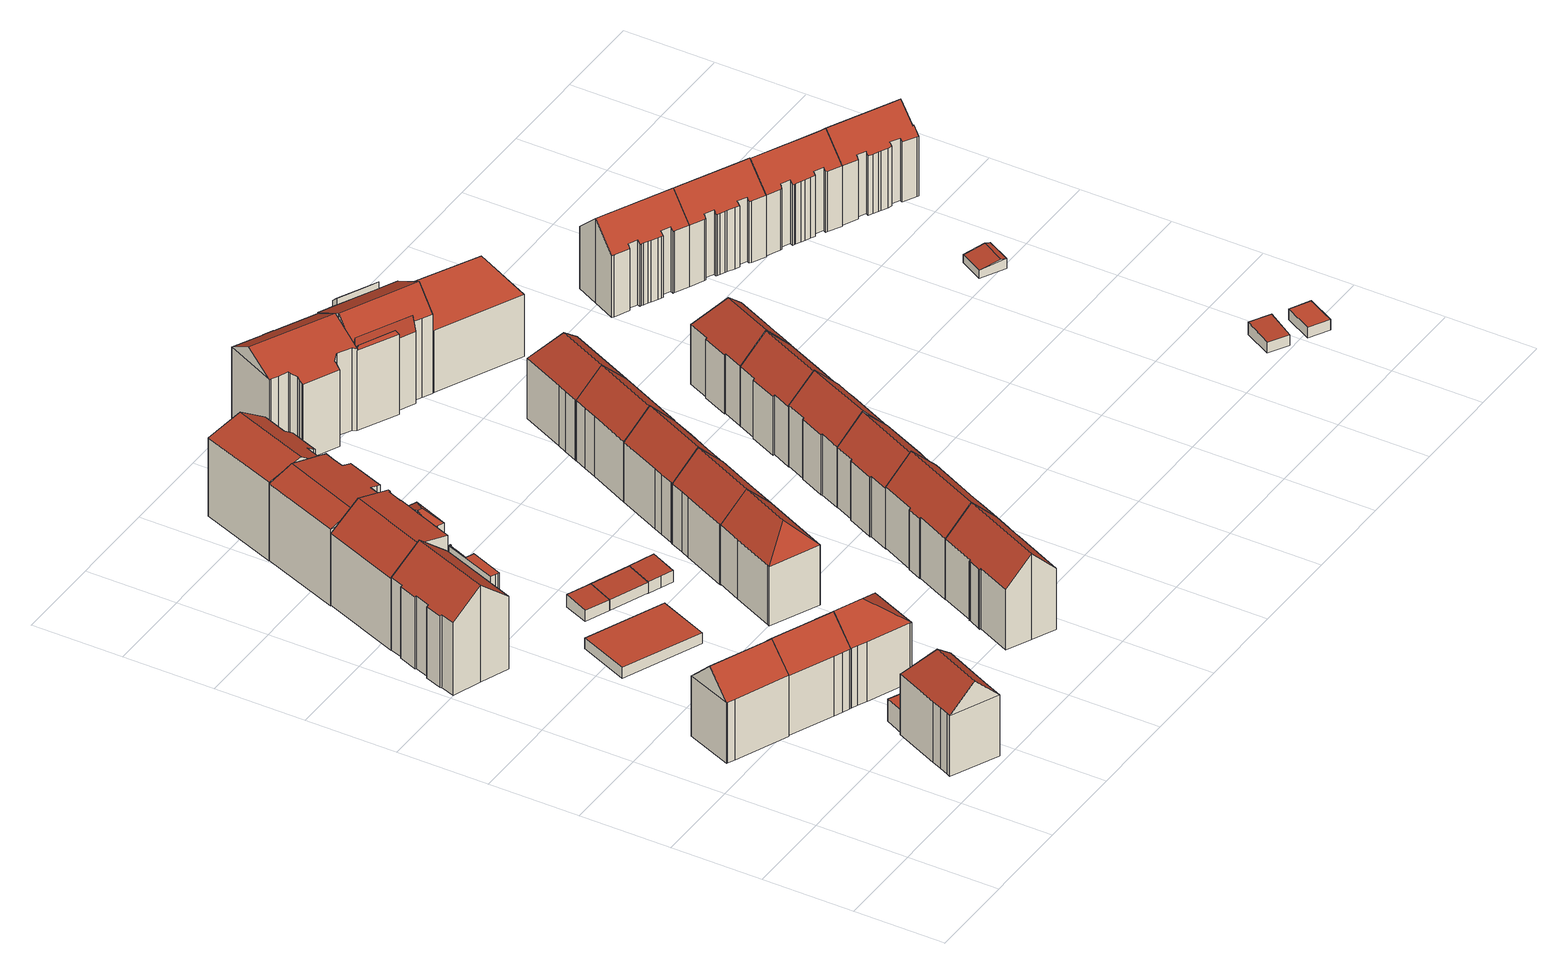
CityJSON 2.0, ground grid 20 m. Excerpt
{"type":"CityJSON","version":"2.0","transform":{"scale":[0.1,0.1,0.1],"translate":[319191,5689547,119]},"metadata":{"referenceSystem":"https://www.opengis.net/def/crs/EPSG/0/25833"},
"CityObjects":{
"building1":{"type":"Building","attributes":{"Dachtyp_tdc":"tdcFreeFormRoof","Gemeindeschluessel":14713000,"Dachneigung":44.66,"QualitaetDacherkennung":65,"Geometrietyp2DReferenz":"3000","function":"31001_9998","roofType":"5000","measuredHeight":19.55},"geometry":[{"type":"MultiSurface","lod":"2","boundaries":[[[0,1,2,3]],[[1,4,5,2]],[[4,6,7,5]],[[6,8,9,7]],[[8,10,11,9]],[[10,12,13,11]],[[12,14,15,13]],[[14,0,3,15]],[[0,16,17,6,4,1]],[[16,14,12,10,8,17]],[[0,14,16]],[[8,6,17]],[[3,2,5,7,9,11,13,15]]],"semantics":{"surfaces":[{"type":"WallSurface"},{"type":"RoofSurface"},{"type":"GroundSurface"}],"values":[0,0,0,0,0,0,0,0,1,1,0,0,2]}}]},
"building2":{"type":"Building","attributes":{"Dachtyp_tdc":"tdcFreeFormRoof","Gemeindeschluessel":14713000,"Dachneigung":45.44,"QualitaetDacherkennung":73,"Geometrietyp2DReferenz":"3000","function":"31001_9998","roofType":"5000","measuredHeight":20.02},"geometry":[{"type":"MultiSurface","lod":"2","boundaries":[[[18,19,20,21]],[[19,22,23,20]],[[22,24,25,23]],[[24,26,27,25]],[[26,28,29,27]],[[28,30,31,29]],[[30,32,33,31]],[[32,34,35,33]],[[34,36,37,35]],[[36,38,39,37]],[[38,18,21,39]],[[40,34,32,30,41]],[[40,41,28,26,24,22,19,42]],[[36,34,40,42,18,38]],[[30,28,41]],[[19,18,42]],[[21,20,23,25,27,29,31,33,35,37,39]]],"semantics":{"surfaces":[{"type":"WallSurface"},{"type":"RoofSurface"},{"type":"GroundSurface"}],"values":[0,0,0,0,0,0,0,0,0,0,0,1,1,1,0,0,2]}}]},
"building3":{"type":"Building","attributes":{"Dachtyp_tdc":"tdcGableRoof","Gemeindeschluessel":14713000,"Dachneigung":44.8,"QualitaetDacherkennung":65,"Geometrietyp2DReferenz":"3000","function":"31001_9998","roofType":"3100","measuredHeight":19.38},"geometry":[{"type":"MultiSurface","lod":"2","boundaries":[[[43,44,45,46]],[[44,47,48,45]],[[47,49,50,48]],[[49,51,52,50]],[[51,53,54,52]],[[53,55,56,54]],[[55,57,58,56]],[[57,59,60,58]],[[59,61,62,60]],[[61,63,64,62]],[[63,65,66,64]],[[65,43,46,66]],[[61,59,57,55,53,51,49]],[[49,47,44,43,65,63,61]],[[46,45,48,50,52,54,56,58,60,62,64,66]]],"semantics":{"surfaces":[{"type":"WallSurface"},{"type":"RoofSurface"},{"type":"GroundSurface"}],"values":[0,0,0,0,0,0,0,0,0,0,0,0,1,1,2]}}]},
"building4":{"type":"Building","attributes":{"Gemeindeschluessel":14713000,"Geometrietyp2DReferenz":"3000","function":"31001_9998","roofType":"9999"},"children":["building4-1","building4-2"]},
"building4-1":{"type":"BuildingPart","attributes":{"Dachtyp_tdc":"tdcFreeFormRoof","Dachneigung":40.14,"QualitaetDacherkennung":34,"Geometrietyp2DReferenz":"3000","roofType":"5000","measuredHeight":22.6},"parents":["building4"],"geometry":[{"type":"MultiSurface","lod":"2","boundaries":[[[67,68,69,70]],[[68,71,72,69]],[[71,73,74,72]],[[73,75,76,74]],[[75,77,78,76]],[[77,79,80,78]],[[79,81,82,80]],[[81,83,84,82]],[[83,85,86,84]],[[85,87,88,86]],[[87,89,90,88]],[[91,92,93,94]],[[92,95,96,93]],[[95,97,98,96]],[[97,99,100,98]],[[99,101,102,100]],[[101,103,104,102]],[[103,67,70,104]],[[99,97,95,92,91,105,89,87,85,83]],[[83,81,79,77,75,73,71,68,67,103,101,99]],[[70,69,72,74,76,78,80,82,84,86,88,90,106,94,93,96,98,100,102,104]],[[106,90,89,105]],[[94,106,105,91]]],"semantics":{"surfaces":[{"type":"WallSurface"},{"type":"RoofSurface"},{"type":"GroundSurface"},{"type":"ClosureSurface"}],"values":[0,0,0,0,0,0,0,0,0,0,0,0,0,0,0,0,0,0,1,1,2,3,3]}}]},
"building4-2":{"type":"BuildingPart","attributes":{"Dachtyp_tdc":"tdcPolyFlatRoof","Dachneigung":0,"QualitaetDacherkennung":46,"Geometrietyp2DReferenz":"3000","roofType":"1000","measuredHeight":18.53},"parents":["building4"],"geometry":[{"type":"MultiSurface","lod":"2","boundaries":[[[107,108,109,90,89]],[[108,110,111,109]],[[110,112,113,111]],[[112,114,115,113]],[[114,116,117,115]],[[116,118,119,117]],[[118,120,121,119]],[[120,122,123,121]],[[122,124,125,123]],[[124,126,127,125]],[[126,128,91,94,127]],[[129,128,126,124,122,120,118,116,114,112,110,108,107]],[[90,109,111,113,115,117,119,121,123,125,127,94,106]],[[105,91,128,129]],[[105,106,94,91]],[[89,105,129,107]],[[89,90,106,105]]],"semantics":{"surfaces":[{"type":"WallSurface"},{"type":"RoofSurface"},{"type":"GroundSurface"},{"type":"ClosureSurface"}],"values":[0,0,0,0,0,0,0,0,0,0,0,1,2,0,3,0,3]}}]},
"building5":{"type":"Building","attributes":{"Gemeindeschluessel":14713000,"Geometrietyp2DReferenz":"3000","function":"31001_9998","roofType":"9999"},"children":["building5-1","building5-2"]},
"building5-1":{"type":"BuildingPart","attributes":{"Dachtyp_tdc":"tdcPolyFlatRoof","Dachneigung":3.5,"QualitaetDacherkennung":60,"Geometrietyp2DReferenz":"3000","roofType":"2100","measuredHeight":5.2},"parents":["building5"],"geometry":[{"type":"MultiSurface","lod":"2","boundaries":[[[130,131,132,133]],[[131,134,135,132]],[[136,130,133,137]],[[136,138,134,131,130]],[[133,132,135,137]],[[136,137,135,134,138]]],"semantics":{"surfaces":[{"type":"WallSurface"},{"type":"RoofSurface"},{"type":"GroundSurface"},{"type":"ClosureSurface"}],"values":[0,0,0,1,2,3]}}]},
"building5-2":{"type":"BuildingPart","attributes":{"Dachtyp_tdc":"tdcPolyFlatRoof","Dachneigung":0,"QualitaetDacherkennung":52,"Geometrietyp2DReferenz":"3000","roofType":"1000","measuredHeight":5.14},"parents":["building5"],"geometry":[{"type":"MultiSurface","lod":"2","boundaries":[[[139,140,141,31]],[[140,142,136,137,141]],[[134,143,33,135]],[[143,139,31,33]],[[143,134,138,142,140,139]],[[31,141,137,135,33]],[[138,136,142]],[[135,137,136,138,134]]],"semantics":{"surfaces":[{"type":"WallSurface"},{"type":"RoofSurface"},{"type":"GroundSurface"},{"type":"ClosureSurface"}],"values":[0,0,0,0,1,2,0,3]}}]},
"building6":{"type":"Building","attributes":{"Dachtyp_tdc":"tdcHipAndGableRoof","Gemeindeschluessel":14713000,"Dachneigung":43.95,"QualitaetDacherkennung":65,"Geometrietyp2DReferenz":"3000","function":"31001_9998","roofType":"5000","measuredHeight":19.43},"geometry":[{"type":"MultiSurface","lod":"2","boundaries":[[[144,145,146,147]],[[145,63,64,146]],[[63,148,149,64]],[[148,150,60,149]],[[150,151,58,60]],[[151,152,153,58]],[[152,154,155,153]],[[154,156,157,155]],[[156,158,159,157]],[[158,160,161,159]],[[160,162,163,161]],[[162,164,165,163]],[[164,166,167,165]],[[166,168,169,167]],[[168,144,147,169]],[[164,162,170]],[[162,160,158,156,154,152,151,150,148,170]],[[148,63,145,144,168,166,164,170]],[[147,146,64,149,60,58,153,155,157,159,161,163,165,167,169]]],"semantics":{"surfaces":[{"type":"WallSurface"},{"type":"RoofSurface"},{"type":"GroundSurface"}],"values":[0,0,0,0,0,0,0,0,0,0,0,0,0,0,0,1,1,1,2]}}]},
"building7":{"type":"Building","attributes":{"Dachtyp_tdc":"tdcPolyFlatRoof","Gemeindeschluessel":14713000,"Dachneigung":0,"QualitaetDacherkennung":93,"Geometrietyp2DReferenz":"3000","function":"31001_2463","roofType":"1000","measuredHeight":2.55},"geometry":[{"type":"MultiSurface","lod":"2","boundaries":[[[171,172,173,174]],[[172,175,176,173]],[[175,177,178,176]],[[177,171,174,178]],[[177,175,172,171]],[[174,173,176,178]]],"semantics":{"surfaces":[{"type":"WallSurface"},{"type":"RoofSurface"},{"type":"GroundSurface"}],"values":[0,0,0,0,1,2]}}]},
"building8":{"type":"Building","attributes":{"Gemeindeschluessel":14713000,"Geometrietyp2DReferenz":"3000","function":"31001_9998","roofType":"9999"},"children":["building8-1","building8-2"]},
"building8-1":{"type":"BuildingPart","attributes":{"Dachtyp_tdc":"tdcGableRoof","Dachneigung":38.77,"QualitaetDacherkennung":44,"Geometrietyp2DReferenz":"3000","roofType":"3100","measuredHeight":22.13},"parents":["building8"],"geometry":[{"type":"MultiSurface","lod":"2","boundaries":[[[179,180,181,182]],[[180,183,184,181]],[[183,185,186,184]],[[185,187,188,189,186]],[[190,191,192]],[[190,193,194,191]],[[193,195,196,194]],[[195,197,198,196]],[[197,199,200,198]],[[199,201,202,200]],[[201,203,204,202]],[[203,205,206,204]],[[205,179,182,206]],[[201,199,197,195]],[[195,193,190,207,208,209,187,185,183,180,179,205,203,201]],[[182,181,184,186,189,210,191,194,196,198,200,202,204,206]],[[190,192,207]],[[209,188,187]],[[192,191,210,208,207]],[[208,210,189,188,209]]],"semantics":{"surfaces":[{"type":"WallSurface"},{"type":"RoofSurface"},{"type":"GroundSurface"},{"type":"ClosureSurface"}],"values":[0,0,0,0,0,0,0,0,0,0,0,0,0,1,1,2,0,0,3,3]}}]},
"building8-2":{"type":"BuildingPart","attributes":{"Dachtyp_tdc":"tdcHipAndGableRoof","Dachneigung":44.93,"QualitaetDacherkennung":64,"Geometrietyp2DReferenz":"3000","roofType":"5000","measuredHeight":21.45},"parents":["building8"],"geometry":[{"type":"MultiSurface","lod":"2","boundaries":[[[188,211,212,189]],[[211,213,214,212]],[[213,215,216,214]],[[215,217,218,216]],[[217,219,220,218]],[[219,221,222,220]],[[221,192,191,222]],[[217,215,223]],[[215,213,211,188,209,224,223]],[[224,207,192,221,219,217,223]],[[191,210,189,212,214,216,218,220,222]],[[208,207,224]],[[210,191,192,207,208]],[[209,208,224]],[[188,189,210,208,209]]],"semantics":{"surfaces":[{"type":"WallSurface"},{"type":"RoofSurface"},{"type":"GroundSurface"},{"type":"ClosureSurface"}],"values":[0,0,0,0,0,0,0,1,1,1,2,0,3,0,3]}}]},
"building9":{"type":"Building","attributes":{"Dachtyp_tdc":"tdcPolyFlatRoof","Gemeindeschluessel":14713000,"Dachneigung":4.08,"QualitaetDacherkennung":67,"Geometrietyp2DReferenz":"3000","function":"31001_9998","roofType":"2100","measuredHeight":2.94},"geometry":[{"type":"MultiSurface","lod":"2","boundaries":[[[225,226,227,228]],[[226,229,230,227]],[[229,231,232,230]],[[231,233,234,232]],[[233,225,228,234]],[[233,231,229,226,225]],[[228,227,230,232,234]]],"semantics":{"surfaces":[{"type":"WallSurface"},{"type":"RoofSurface"},{"type":"GroundSurface"}],"values":[0,0,0,0,0,1,2]}}]},
"building10":{"type":"Building","attributes":{"Dachtyp_tdc":"tdcFreeFormRoof","Gemeindeschluessel":14713000,"Dachneigung":10.23,"QualitaetDacherkennung":19,"Geometrietyp2DReferenz":"3000","function":"31001_9998","roofType":"5000","measuredHeight":20.28},"geometry":[{"type":"MultiSurface","lod":"2","boundaries":[[[235,236,237,238]],[[236,239,240,237]],[[239,241,242,240]],[[241,243,244,242]],[[243,245,246,244]],[[245,247,248,246]],[[247,249,250,248]],[[249,251,252,250]],[[251,253,254,252]],[[253,255,256,254]],[[255,257,258,256]],[[257,259,260,258]],[[259,261,262,260]],[[261,263,264,262]],[[263,265,266,264]],[[265,235,238,266]],[[267,268,245,243]],[[255,253,251,249,247,268,267,241,239,236,235,265,263,261,259,257]],[[243,241,267]],[[247,245,268]],[[238,237,240,242,244,246,248,250,252,254,256,258,260,262,264,266]]],"semantics":{"surfaces":[{"type":"WallSurface"},{"type":"RoofSurface"},{"type":"GroundSurface"}],"values":[0,0,0,0,0,0,0,0,0,0,0,0,0,0,0,0,1,1,0,0,2]}}]},
"building11":{"type":"Building","attributes":{"Dachtyp_tdc":"tdcPolyFlatRoof","Gemeindeschluessel":14713000,"Dachneigung":4.02,"QualitaetDacherkennung":73,"Geometrietyp2DReferenz":"3000","function":"31001_9998","roofType":"2100","measuredHeight":2.94},"geometry":[{"type":"MultiSurface","lod":"2","boundaries":[[[233,231,232,234]],[[231,269,270,232]],[[269,271,272,270]],[[271,273,274,272]],[[273,233,234,274]],[[273,271,269,231,233]],[[234,232,270,272,274]]],"semantics":{"surfaces":[{"type":"WallSurface"},{"type":"RoofSurface"},{"type":"GroundSurface"}],"values":[0,0,0,0,0,1,2]}}]},
"building12":{"type":"Building","attributes":{"Dachtyp_tdc":"tdcFreeFormRoof","Gemeindeschluessel":14713000,"Dachneigung":10.84,"QualitaetDacherkennung":36,"Geometrietyp2DReferenz":"3000","function":"31001_9998","roofType":"5000","measuredHeight":3.33},"geometry":[{"type":"MultiSurface","lod":"2","boundaries":[[[275,276,277,278]],[[276,279,280,277]],[[279,281,282,280]],[[281,283,284,282]],[[283,275,278,284]],[[285,279,286]],[[285,281,279]],[[281,285,283]],[[286,279,276]],[[285,286,276,275]],[[285,275,283]],[[278,277,280,282,284]]],"semantics":{"surfaces":[{"type":"WallSurface"},{"type":"RoofSurface"},{"type":"GroundSurface"}],"values":[0,0,0,0,0,1,1,1,1,1,1,2]}}]},
"building13":{"type":"Building","attributes":{"Dachtyp_tdc":"tdcPolyFlatRoof","Gemeindeschluessel":14713000,"Dachneigung":3.65,"QualitaetDacherkennung":83,"Geometrietyp2DReferenz":"3000","function":"31001_9998","roofType":"2100","measuredHeight":3.08},"geometry":[{"type":"MultiSurface","lod":"2","boundaries":[[[287,271,288,289]],[[271,290,291,288]],[[290,292,293,291]],[[292,294,295,293]],[[294,296,297,295]],[[296,287,289,297]],[[296,294,292,290,271,287]],[[289,288,291,293,295,297]]],"semantics":{"surfaces":[{"type":"WallSurface"},{"type":"RoofSurface"},{"type":"GroundSurface"}],"values":[0,0,0,0,0,0,1,2]}}]},
"building14":{"type":"Building","attributes":{"Dachtyp_tdc":"tdcFreeFormRoof","Gemeindeschluessel":14713000,"Dachneigung":45.45,"QualitaetDacherkennung":73,"Geometrietyp2DReferenz":"3000","function":"31001_9998","roofType":"5000","measuredHeight":19.8},"geometry":[{"type":"MultiSurface","lod":"2","boundaries":[[[298,299,300,301]],[[299,302,303,300]],[[302,304,305,303]],[[304,306,307,305]],[[306,308,309,307]],[[308,298,301,309]],[[308,310,298]],[[306,311,310,308]],[[310,311,304,302,299,298]],[[306,304,311]],[[301,300,303,305,307,309]]],"semantics":{"surfaces":[{"type":"WallSurface"},{"type":"RoofSurface"},{"type":"GroundSurface"}],"values":[0,0,0,0,0,0,1,1,1,0,2]}}]},
"building15":{"type":"Building","attributes":{"Dachtyp_tdc":"tdcFreeFormRoof","Gemeindeschluessel":14713000,"Dachneigung":32.9,"QualitaetDacherkennung":27,"Geometrietyp2DReferenz":"3000","function":"31001_9998","roofType":"5000","measuredHeight":20.91},"geometry":[{"type":"MultiSurface","lod":"2","boundaries":[[[312,313,314,315]],[[313,316,317,314]],[[316,318,319,317]],[[318,320,321,319]],[[320,322,323,321]],[[322,324,325,323]],[[324,326,327,325]],[[326,328,329,327]],[[328,330,331,329]],[[330,332,333,331]],[[332,334,335,333]],[[334,336,337,335]],[[336,312,315,337]],[[318,316,313,312,338,339,332,330,328,326,324,322,320]],[[339,338,336,334]],[[334,332,339]],[[312,336,338]],[[315,314,317,319,321,323,325,327,329,331,333,335,337]]],"semantics":{"surfaces":[{"type":"WallSurface"},{"type":"RoofSurface"},{"type":"GroundSurface"}],"values":[0,0,0,0,0,0,0,0,0,0,0,0,0,1,1,0,0,2]}}]},
"building16":{"type":"Building","attributes":{"Dachtyp_tdc":"tdcGableRoof","Gemeindeschluessel":14713000,"Dachneigung":44.91,"QualitaetDacherkennung":73,"Geometrietyp2DReferenz":"3000","function":"31001_9998","roofType":"3100","measuredHeight":19.96},"geometry":[{"type":"MultiSurface","lod":"2","boundaries":[[[340,341,342,343]],[[341,344,345,342]],[[344,346,347,345]],[[346,348,349,347]],[[348,350,351,349]],[[350,352,353,351]],[[352,354,355,353]],[[354,356,357,355]],[[356,358,359,357]],[[358,360,361,359]],[[360,362,363,361]],[[362,364,365,363]],[[364,366,367,365]],[[366,368,369,367]],[[368,340,343,369]],[[364,362,360,358,356,354,352,350,348,346]],[[346,344,341,340,368,366,364]],[[343,342,345,347,349,351,353,355,357,359,361,363,365,367,369]]],"semantics":{"surfaces":[{"type":"WallSurface"},{"type":"RoofSurface"},{"type":"GroundSurface"}],"values":[0,0,0,0,0,0,0,0,0,0,0,0,0,0,0,1,1,2]}}]},
"building17":{"type":"Building","attributes":{"Dachtyp_tdc":"tdcFreeFormRoof","Gemeindeschluessel":14713000,"Dachneigung":45.44,"QualitaetDacherkennung":76,"Geometrietyp2DReferenz":"3000","function":"31001_9998","roofType":"5000","measuredHeight":20.02},"geometry":[{"type":"MultiSurface","lod":"2","boundaries":[[[306,304,370,371]],[[304,372,373,370]],[[372,374,375,373]],[[374,376,377,375]],[[376,378,379,377]],[[378,380,381,379]],[[380,382,383,381]],[[382,384,385,383]],[[384,306,371,385]],[[384,382,380,386,311,306]],[[311,386,378,376,374,372,304]],[[304,306,311]],[[380,378,386]],[[371,370,373,375,377,379,381,383,385]]],"semantics":{"surfaces":[{"type":"WallSurface"},{"type":"RoofSurface"},{"type":"GroundSurface"}],"values":[0,0,0,0,0,0,0,0,0,1,1,0,0,2]}}]},
"building18":{"type":"Building","attributes":{"Dachtyp_tdc":"tdcGableRoof","Gemeindeschluessel":14713000,"Dachneigung":45.07,"QualitaetDacherkennung":74,"Geometrietyp2DReferenz":"3000","function":"31001_9998","roofType":"3100","measuredHeight":20.18},"geometry":[{"type":"MultiSurface","lod":"2","boundaries":[[[387,388,389,390]],[[388,366,391,389]],[[366,392,393,391]],[[392,362,394,393]],[[362,395,396,394]],[[395,397,398,396]],[[397,399,400,398]],[[399,401,402,400]],[[401,403,404,402]],[[403,405,406,404]],[[405,407,408,406]],[[407,409,410,408]],[[409,387,390,410]],[[405,403,401,399,397,395,362,392]],[[392,366,388,387,409,407,405]],[[390,389,391,393,394,396,398,400,402,404,406,408,410]]],"semantics":{"surfaces":[{"type":"WallSurface"},{"type":"RoofSurface"},{"type":"GroundSurface"}],"values":[0,0,0,0,0,0,0,0,0,0,0,0,0,1,1,2]}}]},
"building19":{"type":"Building","attributes":{"Dachtyp_tdc":"tdcFreeFormRoof","Gemeindeschluessel":14713000,"Dachneigung":45.74,"QualitaetDacherkennung":76,"Geometrietyp2DReferenz":"3000","function":"31001_9998","roofType":"5000","measuredHeight":20.07},"geometry":[{"type":"MultiSurface","lod":"2","boundaries":[[[378,411,412,379]],[[411,413,414,412]],[[413,415,416,414]],[[415,417,418,416]],[[417,419,420,418]],[[419,421,422,420]],[[421,423,424,422]],[[423,425,381,424]],[[425,378,379,381]],[[426,427,417,415,413,411,378]],[[423,421,419,427,426,425]],[[419,417,427]],[[378,425,426]],[[379,412,414,416,418,420,422,424,381]]],"semantics":{"surfaces":[{"type":"WallSurface"},{"type":"RoofSurface"},{"type":"GroundSurface"}],"values":[0,0,0,0,0,0,0,0,0,1,1,0,0,2]}}]},
"building20":{"type":"Building","attributes":{"Dachtyp_tdc":"tdcGableRoof","Gemeindeschluessel":14713000,"Dachneigung":45.33,"QualitaetDacherkennung":75,"Geometrietyp2DReferenz":"3000","function":"31001_9998","roofType":"3100","measuredHeight":19.89},"geometry":[{"type":"MultiSurface","lod":"2","boundaries":[[[428,429,430,431]],[[429,432,433,430]],[[432,434,435,433]],[[434,436,437,435]],[[436,438,439,437]],[[438,440,441,439]],[[440,442,443,441]],[[442,444,445,443]],[[444,446,447,445]],[[446,448,449,447]],[[448,450,451,449]],[[450,452,453,451]],[[452,454,455,453]],[[454,428,431,455]],[[450,448,446,444,442,440,438]],[[438,436,434,432,429,428,454,452,450]],[[431,430,433,435,437,439,441,443,445,447,449,451,453,455]]],"semantics":{"surfaces":[{"type":"WallSurface"},{"type":"RoofSurface"},{"type":"GroundSurface"}],"values":[0,0,0,0,0,0,0,0,0,0,0,0,0,0,1,1,2]}}]},
"building21":{"type":"Building","attributes":{"Dachtyp_tdc":"tdcFreeFormRoof","Gemeindeschluessel":14713000,"Dachneigung":25.36,"QualitaetDacherkennung":56,"Geometrietyp2DReferenz":"3000","function":"31001_9998","roofType":"5000","measuredHeight":22.66},"geometry":[{"type":"MultiSurface","lod":"2","boundaries":[[[456,457,458,459]],[[457,460,461,458]],[[460,462,463,461]],[[462,464,465,463]],[[464,466,467,465]],[[466,468,469,467]],[[468,470,471,469]],[[470,472,473,471]],[[472,474,475,473]],[[474,476,477,475]],[[476,478,479,477]],[[478,480,481,479]],[[480,482,483,481]],[[482,484,485,483]],[[484,486,487,485]],[[486,488,489,487]],[[488,490,491,489]],[[490,492,493,491]],[[492,494,495,493]],[[494,496,497,495]],[[496,456,459,497]],[[498,466,464,462,460,457,456,499]],[[478,476,474,472,470,468,498,499,496,494,492,490,488,486,484,482,480]],[[468,466,498]],[[456,496,499]],[[459,458,461,463,465,467,469,471,473,475,477,479,481,483,485,487,489,491,493,495,497]]],"semantics":{"surfaces":[{"type":"WallSurface"},{"type":"RoofSurface"},{"type":"GroundSurface"}],"values":[0,0,0,0,0,0,0,0,0,0,0,0,0,0,0,0,0,0,0,0,0,1,1,0,0,2]}}]},
"building22":{"type":"Building","attributes":{"Dachtyp_tdc":"tdcFreeFormRoof","Gemeindeschluessel":14713000,"Dachneigung":45.37,"QualitaetDacherkennung":77,"Geometrietyp2DReferenz":"3000","function":"31001_9998","roofType":"5000","measuredHeight":19.93},"geometry":[{"type":"MultiSurface","lod":"2","boundaries":[[[500,501,502,503]],[[501,504,505,502]],[[504,506,507,505]],[[506,508,509,507]],[[508,510,511,509]],[[510,512,513,511]],[[512,514,515,513]],[[514,516,517,515]],[[516,500,503,517]],[[516,514,512,518,519,500]],[[518,510,508,506,504,501,519]],[[501,500,519]],[[512,510,518]],[[503,502,505,507,509,511,513,515,517]]],"semantics":{"surfaces":[{"type":"WallSurface"},{"type":"RoofSurface"},{"type":"GroundSurface"}],"values":[0,0,0,0,0,0,0,0,0,1,1,0,0,2]}}]},
"building23":{"type":"Building","attributes":{"Dachtyp_tdc":"tdcGableRoof","Gemeindeschluessel":14713000,"Dachneigung":45.35,"QualitaetDacherkennung":77,"Geometrietyp2DReferenz":"3000","function":"31001_9998","roofType":"3100","measuredHeight":20.14},"geometry":[{"type":"MultiSurface","lod":"2","boundaries":[[[520,521,522,523]],[[521,524,525,522]],[[524,526,527,525]],[[526,528,529,527]],[[528,530,531,529]],[[530,532,533,531]],[[532,534,535,533]],[[534,536,537,535]],[[536,538,539,537]],[[538,540,541,539]],[[540,436,542,541]],[[436,543,544,542]],[[543,520,523,544]],[[540,538,536,534,532,530,528]],[[528,526,524,521,520,543,436,540]],[[523,522,525,527,529,531,533,535,537,539,541,542,544]]],"semantics":{"surfaces":[{"type":"WallSurface"},{"type":"RoofSurface"},{"type":"GroundSurface"}],"values":[0,0,0,0,0,0,0,0,0,0,0,0,0,1,1,2]}}]},
"building24":{"type":"Building","attributes":{"Dachtyp_tdc":"tdcHipAndGableRoof","Gemeindeschluessel":14713000,"Dachneigung":45.18,"QualitaetDacherkennung":75,"Geometrietyp2DReferenz":"3000","function":"31001_9998","roofType":"5000","measuredHeight":19.94},"geometry":[{"type":"MultiSurface","lod":"2","boundaries":[[[510,545,546,547]],[[545,548,549,546]],[[548,550,551,549]],[[550,552,553,551]],[[552,554,555,553]],[[554,556,557,555]],[[556,512,558,557]],[[512,518,559,558]],[[518,510,547,559]],[[556,554,552,560]],[[552,550,548,545,510,518,560]],[[518,512,556,560]],[[547,546,549,551,553,555,557,558,559]]],"semantics":{"surfaces":[{"type":"WallSurface"},{"type":"RoofSurface"},{"type":"GroundSurface"}],"values":[0,0,0,0,0,0,0,0,0,1,1,1,2]}}]},
"building25":{"type":"Building","attributes":{"Gemeindeschluessel":14713000,"Geometrietyp2DReferenz":"3000","function":"31001_9998","roofType":"9999"},"children":["building25-1","building25-2","building25-3","building25-4"]},
"building25-1":{"type":"BuildingPart","attributes":{"Dachtyp_tdc":"tdcFreeFormRoof","Dachneigung":57.12,"QualitaetDacherkennung":15,"Geometrietyp2DReferenz":"3000","roofType":"5000","measuredHeight":19.5},"parents":["building25"],"geometry":[{"type":"MultiSurface","lod":"2","boundaries":[[[561,562,563,564]],[[562,565,566,563]],[[565,567,568,569,566]],[[570,561,564,571,572]],[[573,567,565,562]],[[574,573,562,561]],[[574,561,570]],[[573,574,570,567]],[[564,563,566,569,571]],[[572,568,567,570]],[[571,569,568,572]]],"semantics":{"surfaces":[{"type":"WallSurface"},{"type":"RoofSurface"},{"type":"GroundSurface"},{"type":"ClosureSurface"}],"values":[0,0,0,0,1,1,1,1,2,0,3]}}]},
"building25-2":{"type":"BuildingPart","attributes":{"Dachtyp_tdc":"tdcFreeFormRoof","Dachneigung":82.06,"QualitaetDacherkennung":28,"Geometrietyp2DReferenz":"3000","roofType":"5000","measuredHeight":20.54},"parents":["building25"],"geometry":[{"type":"MultiSurface","lod":"2","boundaries":[[[575,576,577,578]],[[568,579,580,569]],[[581,579,568]],[[582,581,568,572,576]],[[582,576,575]],[[581,582,575,579]],[[578,577,571,569,580]],[[571,577,576,572]],[[569,571,572,568]],[[578,580,579,575]]],"semantics":{"surfaces":[{"type":"WallSurface"},{"type":"RoofSurface"},{"type":"GroundSurface"},{"type":"ClosureSurface"}],"values":[0,0,1,1,1,1,2,0,3,3]}}]},
"building25-3":{"type":"BuildingPart","attributes":{"Dachtyp_tdc":"tdcPolyFlatRoof","Dachneigung":42.48,"QualitaetDacherkennung":33,"Geometrietyp2DReferenz":"3000","roofType":"2100","measuredHeight":20.64},"parents":["building25"],"geometry":[{"type":"MultiSurface","lod":"2","boundaries":[[[583,584,585,586,587]],[[584,588,589,585]],[[588,590,591,589]],[[590,592,591]],[[590,588,584,583]],[[586,585,589,591]],[[587,592,590,583]],[[587,586,591,592]]],"semantics":{"surfaces":[{"type":"WallSurface"},{"type":"RoofSurface"},{"type":"GroundSurface"},{"type":"ClosureSurface"}],"values":[0,0,0,0,1,2,0,3]}}]},
"building25-4":{"type":"BuildingPart","attributes":{"Dachtyp_tdc":"tdcGableRoof","Dachneigung":30.33,"QualitaetDacherkennung":19,"Geometrietyp2DReferenz":"3000","roofType":"3100","measuredHeight":23.35},"parents":["building25"],"geometry":[{"type":"MultiSurface","lod":"2","boundaries":[[[593,594,595,580,579]],[[594,596,597,595]],[[596,587,586,597]],[[592,598,599,591]],[[598,600,601,599]],[[600,602,603,601]],[[602,604,605,603]],[[604,606,575,578,605]],[[600,598,592,587,596,594]],[[594,593,606,604,602,600]],[[578,580,595,597,586,591,599,601,603,605]],[[593,579,575,606]],[[579,580,578,575]],[[591,586,587,592]]],"semantics":{"surfaces":[{"type":"WallSurface"},{"type":"RoofSurface"},{"type":"GroundSurface"},{"type":"ClosureSurface"}],"values":[0,0,0,0,0,0,0,0,1,1,2,0,3,3]}}]},
"building26":{"type":"Building","attributes":{"Dachtyp_tdc":"tdcGableRoof","Gemeindeschluessel":14713000,"Dachneigung":45.96,"QualitaetDacherkennung":75,"Geometrietyp2DReferenz":"3000","function":"31001_9998","roofType":"3100","measuredHeight":19.93},"geometry":[{"type":"MultiSurface","lod":"2","boundaries":[[[607,608,609,610]],[[608,611,612,609]],[[611,613,614,612]],[[613,615,616,614]],[[615,617,618,616]],[[617,619,620,618]],[[619,621,622,620]],[[621,623,624,622]],[[623,625,626,624]],[[625,627,628,626]],[[627,629,630,628]],[[629,631,632,630]],[[631,607,610,632]],[[627,625,623,621,619,617,615,613]],[[613,611,608,607,631,629,627]],[[610,609,612,614,616,618,620,622,624,626,628,630,632]]],"semantics":{"surfaces":[{"type":"WallSurface"},{"type":"RoofSurface"},{"type":"GroundSurface"}],"values":[0,0,0,0,0,0,0,0,0,0,0,0,0,1,1,2]}}]},
"building27":{"type":"Building","attributes":{"Dachtyp_tdc":"tdcFreeFormRoof","Gemeindeschluessel":14713000,"Dachneigung":53.7,"QualitaetDacherkennung":9,"Geometrietyp2DReferenz":"3000","function":"31001_9998","roofType":"5000","measuredHeight":22.6},"geometry":[{"type":"MultiSurface","lod":"2","boundaries":[[[633,634,635,636]],[[634,637,638,635]],[[637,639,640,638]],[[639,641,642,640]],[[641,633,636,642]],[[643,637,634]],[[644,643,634,633]],[[641,639,637,643,644]],[[641,644,633]],[[636,635,638,640,642]]],"semantics":{"surfaces":[{"type":"WallSurface"},{"type":"RoofSurface"},{"type":"GroundSurface"}],"values":[0,0,0,0,0,1,1,1,0,2]}}]},
"building28":{"type":"Building","attributes":{"Dachtyp_tdc":"tdcHipAndGableRoof","Gemeindeschluessel":14713000,"Dachneigung":45.16,"QualitaetDacherkennung":74,"Geometrietyp2DReferenz":"3000","function":"31001_9998","roofType":"5000","measuredHeight":19.98},"geometry":[{"type":"MultiSurface","lod":"2","boundaries":[[[645,646,647,648]],[[646,649,630,647]],[[649,650,651,630]],[[650,625,626,651]],[[625,652,653,626]],[[652,654,655,653]],[[654,656,657,655]],[[656,658,659,657]],[[658,660,661,659]],[[660,662,663,661]],[[662,664,665,663]],[[664,666,667,665]],[[666,668,669,667]],[[668,645,648,669]],[[664,662,660,670]],[[660,658,656,654,652,625,650,670]],[[650,649,646,645,668,666,664,670]],[[648,647,630,651,626,653,655,657,659,661,663,665,667,669]]],"semantics":{"surfaces":[{"type":"WallSurface"},{"type":"RoofSurface"},{"type":"GroundSurface"}],"values":[0,0,0,0,0,0,0,0,0,0,0,0,0,0,1,1,1,2]}}]},
"building29":{"type":"Building","attributes":{"Dachtyp_tdc":"tdcGableRoof","Gemeindeschluessel":14713000,"Dachneigung":44.03,"QualitaetDacherkennung":68,"Geometrietyp2DReferenz":"3000","function":"31001_9998","roofType":"3100","measuredHeight":19.88},"geometry":[{"type":"MultiSurface","lod":"2","boundaries":[[[671,672,673,674]],[[672,675,676,673]],[[675,677,678,676]],[[677,679,680,678]],[[679,681,682,680]],[[681,683,684,682]],[[683,685,686,684]],[[685,687,688,686]],[[687,689,690,688]],[[689,691,692,690]],[[691,693,694,692]],[[693,695,696,694]],[[695,697,698,696]],[[697,699,700,698]],[[699,701,702,700]],[[701,703,704,702]],[[703,705,706,704]],[[705,707,708,706]],[[707,709,710,708]],[[709,711,712,710]],[[711,713,714,712]],[[713,715,716,714]],[[715,717,718,716]],[[717,719,720,718]],[[719,721,722,720]],[[721,671,674,722]],[[717,715,713,711,709,707,705,703,701,699,697,695,693,691,689,687,685,683,681,679]],[[679,677,675,672,671,721,719,717]],[[674,673,676,678,680,682,684,686,688,690,692,694,696,698,700,702,704,706,708,710,712,714,716,718,720,722]]],"semantics":{"surfaces":[{"type":"WallSurface"},{"type":"RoofSurface"},{"type":"GroundSurface"}],"values":[0,0,0,0,0,0,0,0,0,0,0,0,0,0,0,0,0,0,0,0,0,0,0,0,0,0,1,1,2]}}]},
"building30":{"type":"Building","attributes":{"Dachtyp_tdc":"tdcPolyFlatRoof","Gemeindeschluessel":14713000,"Dachneigung":3.27,"QualitaetDacherkennung":71,"Geometrietyp2DReferenz":"3000","function":"31001_9998","roofType":"2100","measuredHeight":2.89},"geometry":[{"type":"MultiSurface","lod":"2","boundaries":[[[723,724,725,726]],[[724,727,728,725]],[[727,729,730,728]],[[729,723,726,730]],[[729,727,724,723]],[[726,725,728,730]]],"semantics":{"surfaces":[{"type":"WallSurface"},{"type":"RoofSurface"},{"type":"GroundSurface"}],"values":[0,0,0,0,1,2]}}]},
"building31":{"type":"Building","attributes":{"Dachtyp_tdc":"tdcGableRoof","Gemeindeschluessel":14713000,"Dachneigung":43.04,"QualitaetDacherkennung":69,"Geometrietyp2DReferenz":"3000","function":"31001_9998","roofType":"3100","measuredHeight":19.7},"geometry":[{"type":"MultiSurface","lod":"2","boundaries":[[[731,732,733,734]],[[732,735,736,733]],[[735,737,738,736]],[[737,739,740,738]],[[739,741,742,740]],[[741,743,744,742]],[[743,745,746,744]],[[745,747,748,746]],[[747,749,750,748]],[[749,751,752,750]],[[751,753,754,752]],[[753,755,756,754]],[[755,757,758,756]],[[757,681,759,758]],[[681,679,760,759]],[[679,761,762,760]],[[761,763,764,762]],[[763,765,766,764]],[[765,767,768,766]],[[767,769,770,768]],[[769,771,772,770]],[[771,773,774,772]],[[773,775,776,774]],[[775,777,778,776]],[[777,731,734,778]],[[773,771,769,767,765,763,761,679]],[[679,681,757,755,753,751,749,747,745,743,741,739,737,735,732,731,777,775,773]],[[734,733,736,738,740,742,744,746,748,750,752,754,756,758,759,760,762,764,766,768,770,772,774,776,778]]],"semantics":{"surfaces":[{"type":"WallSurface"},{"type":"RoofSurface"},{"type":"GroundSurface"}],"values":[0,0,0,0,0,0,0,0,0,0,0,0,0,0,0,0,0,0,0,0,0,0,0,0,0,1,1,2]}}]},
"building32":{"type":"Building","attributes":{"Dachtyp_tdc":"tdcPolyFlatRoof","Gemeindeschluessel":14713000,"Dachneigung":0,"QualitaetDacherkennung":78,"Geometrietyp2DReferenz":"3000","function":"31001_9998","roofType":"1000","measuredHeight":2.48},"geometry":[{"type":"MultiSurface","lod":"2","boundaries":[[[779,780,781,782]],[[780,783,784,781]],[[783,785,786,784]],[[785,779,782,786]],[[785,783,780,779]],[[782,781,784,786]]],"semantics":{"surfaces":[{"type":"WallSurface"},{"type":"RoofSurface"},{"type":"GroundSurface"}],"values":[0,0,0,0,1,2]}}]},
"building33":{"type":"Building","attributes":{"Dachtyp_tdc":"tdcGableRoof","Gemeindeschluessel":14713000,"Dachneigung":10.41,"QualitaetDacherkennung":60,"Geometrietyp2DReferenz":"3000","function":"31001_9998","roofType":"3100","measuredHeight":2.68},"geometry":[{"type":"MultiSurface","lod":"2","boundaries":[[[787,788,789,790]],[[788,791,792,789]],[[791,793,794,792]],[[793,787,790,794]],[[791,788,795]],[[787,793,796]],[[788,787,796,795]],[[793,791,795,796]],[[790,789,792,794]]],"semantics":{"surfaces":[{"type":"WallSurface"},{"type":"RoofSurface"},{"type":"GroundSurface"}],"values":[0,0,0,0,0,0,1,1,2]}}]},
"building34":{"type":"Building","attributes":{"Dachtyp_tdc":"tdcGableRoof","Gemeindeschluessel":14713000,"Dachneigung":42.4,"QualitaetDacherkennung":68,"Geometrietyp2DReferenz":"3000","function":"31001_9998","roofType":"3100","measuredHeight":19.54},"geometry":[{"type":"MultiSurface","lod":"2","boundaries":[[[797,798,799,800]],[[798,801,802,799]],[[801,803,804,802]],[[803,805,806,804]],[[805,807,808,806]],[[807,809,810,808]],[[809,811,812,810]],[[811,813,814,812]],[[813,815,816,814]],[[815,817,818,816]],[[817,819,820,818]],[[819,821,822,820]],[[821,823,824,822]],[[823,775,825,824]],[[775,826,827,825]],[[826,828,829,827]],[[828,830,831,829]],[[830,832,833,831]],[[832,834,835,833]],[[834,836,837,835]],[[836,838,839,837]],[[838,840,841,839]],[[840,842,843,841]],[[842,844,845,843]],[[844,797,800,845]],[[840,838,836,834,832,830,828,826]],[[826,775,823,821,819,817,815,813,811,809,807,805,803,801,798,797,844,842,840]],[[800,799,802,804,806,808,810,812,814,816,818,820,822,824,825,827,829,831,833,835,837,839,841,843,845]]],"semantics":{"surfaces":[{"type":"WallSurface"},{"type":"RoofSurface"},{"type":"GroundSurface"}],"values":[0,0,0,0,0,0,0,0,0,0,0,0,0,0,0,0,0,0,0,0,0,0,0,0,0,1,1,2]}}]},
"building35":{"type":"Building","attributes":{"Dachtyp_tdc":"tdcGableRoof","Gemeindeschluessel":14713000,"Dachneigung":43.87,"QualitaetDacherkennung":66,"Geometrietyp2DReferenz":"3000","function":"31001_9998","roofType":"3100","measuredHeight":19.36},"geometry":[{"type":"MultiSurface","lod":"2","boundaries":[[[846,847,848,849]],[[847,850,851,848]],[[850,852,853,851]],[[852,854,855,853]],[[854,856,857,855]],[[856,858,859,857]],[[858,860,861,859]],[[860,862,863,861]],[[862,864,865,863]],[[864,866,867,865]],[[866,868,869,867]],[[868,870,871,869]],[[870,872,873,871]],[[872,842,874,873]],[[842,875,876,874]],[[875,877,878,876]],[[877,879,880,878]],[[879,881,882,880]],[[881,883,884,882]],[[883,885,886,884]],[[885,887,888,886]],[[887,846,849,888]],[[883,881,879,877,875]],[[875,842,872,870,868,866,864,862,860,858,856,854,852,850,847,846,887,885,883]],[[849,848,851,853,855,857,859,861,863,865,867,869,871,873,874,876,878,880,882,884,886,888]]],"semantics":{"surfaces":[{"type":"WallSurface"},{"type":"RoofSurface"},{"type":"GroundSurface"}],"values":[0,0,0,0,0,0,0,0,0,0,0,0,0,0,0,0,0,0,0,0,0,0,1,1,2]}}]}
},
"vertices":[
[203,379,164],[87,428,164],[87,428,22],[203,379,22],[71,435,164],[71,435,22],[69,436,164],[69,436,22],[111,538,162],[111,538,22],[184,507,162],[184,507,22],[205,498,162],[205,498,22],[247,481,162],[247,481,22],[224,429,218],[90,486,218],
[346,1,169],[242,50,168],[242,50,26],[346,1,26],[246,58,168],[246,58,26],[255,77,168],[255,77,26],[265,99,168],[265,99,26],[310,198,168],[310,198,26],[314,196,168],[314,196,26],[411,151,169],[411,151,26],[414,149,169],[414,149,26],[392,102,169],[392,102,26],[366,46,169],[366,46,26],[346,138,226],[310,197,168],[294,26,226],
[318,330,163],[301,337,163],[301,337,24],[318,330,24],[203,379,163],[203,379,24],[225,430,218],[225,430,24],[247,481,164],[247,481,24],[284,465,164],[284,465,24],[305,456,163],[305,456,24],[377,425,163],[377,425,24],[380,424,163],[380,424,24],[359,373,218],[359,373,24],[337,322,163],[337,322,24],[335,323,163],[335,323,24],
[13,1030,180],[27,1068,180],[27,1068,14],[13,1030,14],[30,1067,183],[30,1067,14],[43,1100,183],[43,1100,14],[41,1101,181],[41,1101,14],[56,1142,181],[56,1142,14],[59,1141,183],[59,1141,14],[70,1171,183],[70,1171,14],[133,1147,240],[133,1147,14],[197,1122,183],[197,1122,14],[200,1121,180],[200,1121,14],[199,1118,180],[199,1118,14],[150,1000,183],[134,957,183],[134,957,14],[150,1000,14],[131,951,183],[131,951,14],[130,949,183],[130,949,14],[67,973,240],[67,973,14],[4,997,183],[4,997,14],[15,1028,183],[15,1028,14],[195,1119,183],[195,1119,14],
[199,1118,199],[198,1115,199],[198,1115,14],[195,1116,199],[195,1116,14],[192,1107,199],[192,1107,14],[188,1097,199],[188,1097,14],[178,1072,199],[178,1072,14],[195,1065,199],[195,1065,14],[197,1065,199],[197,1065,14],[168,992,199],[168,992,14],[165,993,199],[165,993,14],[160,995,199],[160,995,14],[150,1000,199],[195,1119,199],
[400,249,75],[447,229,78],[447,229,26],[400,249,26],[431,195,78],[431,195,26],[385,217,75],[385,217,26],[421,199,78],
[314,196,78],[335,240,78],[335,240,26],[385,217,78],[411,151,78],
[351,316,163],[339,321,163],[339,321,24],[351,316,24],[359,374,218],[359,374,24],[380,424,168],[377,425,168],[379,429,164],[379,429,24],[417,413,164],[417,413,24],[430,407,164],[430,407,24],[461,394,164],[461,394,24],[474,388,164],[474,388,24],[513,372,164],[513,372,24],[468,266,163],[468,266,24],[465,267,163],[465,267,24],[372,307,163],[372,307,24],[423,347,218],
[376,670,47],[203,744,47],[203,744,22],[376,670,22],[249,853,47],[249,853,22],[422,780,47],[422,780,22],
[264,1287,219],[260,1287,220],[260,1287,12],[264,1287,12],[253,1269,220],[253,1269,12],[247,1255,220],[247,1255,12],[248,1254,220],[248,1254,204],[248,1254,12],[212,1162,220],[212,1162,12],[212,1162,200],[197,1122,220],[197,1122,12],[132,1147,233],[132,1147,12],[70,1171,180],[70,1171,12],[137,1343,180],[137,1343,12],[199,1319,233],[199,1319,12],[266,1293,219],[266,1293,12],[265,1290,219],[265,1290,12],[225,1196,220],[229,1207,220],[235,1220,220],[229,1207,12],
[252,1244,207],[252,1244,12],[260,1241,207],[260,1241,12],[274,1235,207],[274,1235,12],[245,1158,205],[245,1158,12],[231,1164,205],[231,1164,12],[223,1167,205],[223,1167,12],[239,1203,226],[229,1207,226],
[326,897,46],[348,951,50],[348,951,21],[326,897,21],[392,933,50],[392,933,21],[401,929,50],[401,929,21],[379,875,46],[379,875,21],
[266,1302,198],[269,1301,197],[269,1301,10],[266,1302,10],[267,1296,197],[267,1296,10],[266,1293,197],[266,1293,10],[137,1343,189],[137,1343,10],[204,1517,189],[204,1517,10],[331,1467,198],[331,1467,10],[330,1465,198],[330,1465,10],[328,1460,198],[328,1460,10],[322,1445,198],[322,1445,10],[314,1422,198],[314,1422,10],[327,1416,195],[327,1416,10],[332,1414,194],[332,1414,10],[301,1331,194],[301,1331,10],[295,1334,195],[295,1334,10],[280,1340,198],[280,1340,10],[187,1324,212],[254,1497,212],
[487,895,50],[487,895,21],[485,892,50],[485,892,21],[464,840,46],[464,840,21],
[314,1315,45],[396,1283,45],[396,1283,15],[314,1315,15],[383,1247,45],[383,1247,15],[314,1274,45],[314,1274,15],[300,1280,45],[300,1280,15],[325,1291,48],[384,1267,48],
[464,840,47],[485,892,20],[464,840,20],[487,895,51],[487,895,20],[542,874,51],[542,874,20],[519,818,47],[519,818,20],[492,829,47],[492,829,20],
[490,591,158],[493,596,158],[493,596,20],[490,591,20],[535,686,158],[535,686,20],[559,738,158],[559,738,20],[664,689,161],[664,689,20],[596,542,161],[596,542,20],[561,602,218],[613,713,218],
[397,1639,178],[393,1630,178],[393,1630,8],[397,1639,8],[387,1613,178],[387,1613,8],[376,1586,178],[376,1586,8],[391,1580,168],[391,1580,8],[395,1578,165],[395,1578,8],[370,1514,165],[370,1514,8],[366,1515,168],[366,1515,8],[352,1521,178],[352,1521,8],[347,1510,178],[347,1510,8],[331,1467,178],[331,1467,8],[204,1517,192],[204,1517,8],[270,1689,191],[270,1689,8],[341,1661,217],[275,1489,217],
[809,240,166],[804,228,166],[804,228,24],[809,240,24],[751,116,166],[751,116,24],[700,140,224],[700,140,24],[646,165,164],[646,165,24],[681,240,165],[681,240,24],[678,241,162],[678,241,24],[679,244,162],[679,244,24],[692,269,162],[692,269,24],[693,272,162],[693,272,24],[695,271,164],[695,271,24],[729,346,164],[729,346,24],[784,321,224],[784,321,24],[836,297,166],[836,297,24],[818,260,166],[818,260,24],
[559,738,18],[664,689,18],[560,740,158],[560,740,18],[604,835,158],[604,835,18],[613,854,158],[613,854,18],[626,883,158],[626,883,18],[732,835,161],[732,835,18],[710,788,161],[710,788,18],[686,736,161],[686,736,18],[680,858,218],
[861,352,166],[854,336,166],[854,336,22],[861,352,22],[836,297,22],[783,321,224],[783,321,22],[729,346,22],[764,421,164],[764,421,22],[762,422,162],[762,422,22],[777,453,162],[777,453,22],[779,452,165],[779,452,22],[814,527,164],[814,527,22],[868,503,224],[868,503,22],[921,479,166],[921,479,22],[867,365,166],[867,365,22],
[628,887,158],[628,887,18],[641,915,158],[641,915,18],[650,935,158],[650,935,18],[694,1029,158],[694,1029,18],[799,980,160],[799,980,18],[777,931,160],[777,931,18],[753,881,160],[753,881,18],[732,835,160],[680,858,219],[748,1004,219],
[832,571,158],[833,573,158],[833,573,20],[832,571,20],[859,630,158],[859,630,20],[862,629,161],[862,629,20],[882,673,160],[882,673,20],[935,649,219],[935,649,20],[987,625,162],[987,625,20],[943,527,162],[943,527,20],[936,513,162],[936,513,20],[922,482,162],[922,482,20],[921,479,162],[921,479,20],[867,503,219],[867,503,20],[814,527,160],[814,527,20],[834,570,160],[834,570,20],
[533,1793,198],[599,1761,198],[599,1761,8],[533,1793,8],[600,1763,197],[600,1763,8],[620,1753,197],[620,1753,8],[620,1751,198],[620,1751,8],[709,1708,197],[709,1708,8],[647,1585,199],[647,1585,8],[643,1594,201],[643,1594,8],[612,1610,201],[612,1610,8],[596,1604,196],[596,1604,8],[592,1597,192],[592,1597,8],[587,1588,187],[587,1588,8],[512,1624,187],[512,1624,8],[511,1626,188],[511,1626,8],[514,1633,191],[514,1633,8],[518,1640,195],[518,1640,8],[515,1654,200],[515,1654,8],[514,1658,202],[514,1658,8],[494,1667,201],[494,1667,8],[480,1675,201],[480,1675,8],[476,1676,201],[476,1676,8],[682,1654,235],[507,1740,235],
[799,980,161],[694,1029,159],[694,1029,19],[799,980,19],[736,1118,159],[736,1118,19],[749,1146,159],[749,1146,19],[761,1172,159],[761,1172,19],[762,1174,159],[762,1174,19],[867,1125,161],[867,1125,19],[846,1080,161],[846,1080,19],[820,1024,161],[820,1024,19],[815,1149,218],[747,1004,218],
[901,719,159],[927,775,159],[927,775,19],[901,719,19],[929,774,161],[929,774,19],[950,819,161],[950,819,19],[1003,794,220],[1003,794,19],[1054,771,162],[1054,771,19],[1052,767,162],[1052,767,19],[1041,743,162],[1041,743,19],[1034,726,162],[1034,726,19],[987,625,161],[987,625,19],[936,648,220],[936,648,19],[882,673,19],[903,718,161],[903,718,19],
[763,1176,159],[763,1176,18],[762,1174,18],[776,1205,159],[776,1205,18],[786,1225,159],[786,1225,18],[831,1322,159],[831,1322,18],[930,1277,161],[930,1277,18],[936,1274,161],[936,1274,18],[867,1125,18],[815,1149,18],[868,1263,218],
[731,1543,196],[647,1585,196],[647,1585,9],[731,1543,9],[650,1590,196],[650,1590,9],[651,1593,196],[651,1593,178],[651,1593,9],[736,1552,196],[736,1552,9],[736,1552,178],[653,1587,203],[729,1550,204],
[780,1542,178],[776,1533,178],[776,1533,9],[780,1542,9],[656,1602,178],[656,1602,9],[658,1596,214],[774,1539,214],
[749,1689,215],[755,1703,201],[755,1703,9],[749,1689,9],[749,1689,200],[839,1662,201],[839,1662,9],[833,1648,215],[833,1648,9],[833,1648,200],
[656,1602,193],[676,1643,242],[676,1643,9],[709,1708,200],[709,1708,9],[872,1629,200],[872,1629,9],[841,1564,242],[841,1564,9],[820,1522,194],[820,1522,9],[799,1532,194],[799,1532,9],[780,1542,194],
[1066,798,159],[1055,772,159],[1055,772,17],[1066,798,17],[1054,771,159],[1054,771,17],[1003,794,216],[1003,794,17],[950,819,156],[950,819,17],[970,862,156],[970,862,17],[967,863,153],[967,863,17],[994,923,153],[994,923,17],[997,922,156],[997,922,17],[1016,964,156],[1016,964,17],[1069,939,216],[1069,939,17],[1120,915,159],[1120,915,17],[1073,812,159],[1073,812,17],
[872,1629,155],[1058,1536,155],[1058,1536,10],[872,1629,10],[1008,1432,155],[1008,1432,10],[824,1521,155],[824,1521,10],[820,1522,155],[820,1522,10],[981,1510,234],[846,1576,236],
[1137,951,160],[1122,919,160],[1122,919,17],[1137,951,17],[1120,915,160],[1071,938,217],[1071,938,17],[1036,1008,156],[1036,1008,17],[1034,1009,154],[1034,1009,17],[1060,1066,154],[1060,1066,17],[1062,1065,156],[1062,1065,17],[1084,1112,156],[1084,1112,17],[1088,1110,157],[1088,1110,17],[1188,1063,160],[1188,1063,17],[1160,1002,160],[1160,1002,17],[1143,965,160],[1143,965,17],[1123,1053,217],
[1308,1418,160],[1338,1403,160],[1338,1403,16],[1308,1418,16],[1337,1401,162],[1337,1401,16],[1399,1371,162],[1399,1371,16],[1375,1322,214],[1375,1322,16],[1350,1272,160],[1350,1272,16],[1321,1287,160],[1321,1287,16],[1317,1288,160],[1317,1288,16],[1320,1295,167],[1320,1295,16],[1300,1305,167],[1300,1305,16],[1297,1298,160],[1297,1298,16],[1294,1300,160],[1294,1300,16],[1287,1303,160],[1287,1303,16],[1273,1310,160],[1273,1310,16],[1267,1313,160],[1267,1313,16],[1258,1318,160],[1258,1318,16],[1254,1320,160],[1254,1320,16],[1250,1321,160],[1250,1321,16],[1252,1328,167],[1252,1328,16],[1233,1337,167],[1233,1337,16],[1229,1331,160],[1229,1331,16],[1197,1346,160],[1197,1346,16],[1192,1349,160],[1192,1349,16],[1217,1399,214],[1217,1399,16],[1241,1448,162],[1241,1448,16],[1307,1416,162],[1307,1416,16],
[1782,252,60],[1747,191,56],[1747,191,31],[1782,252,31],[1704,216,56],[1704,216,31],[1738,277,60],[1738,277,31],
[1472,1213,160],[1475,1219,167],[1475,1219,17],[1472,1213,17],[1455,1229,167],[1455,1229,17],[1452,1222,160],[1452,1222,17],[1443,1227,160],[1443,1227,17],[1428,1235,160],[1428,1235,17],[1423,1237,160],[1423,1237,17],[1413,1242,160],[1413,1242,17],[1408,1244,160],[1408,1244,17],[1405,1246,160],[1405,1246,17],[1408,1252,167],[1408,1252,17],[1388,1262,167],[1388,1262,17],[1384,1256,160],[1384,1256,17],[1382,1257,160],[1382,1257,17],[1350,1272,17],[1375,1322,17],[1399,1371,163],[1399,1371,17],[1462,1340,163],[1462,1340,17],[1465,1342,160],[1465,1342,17],[1492,1328,161],[1492,1328,17],[1492,1326,163],[1492,1326,17],[1554,1295,163],[1554,1295,17],[1530,1246,214],[1530,1246,17],[1506,1196,160],[1506,1196,17],[1477,1210,160],[1477,1210,17],
[1784,174,56],[1817,235,56],[1817,235,31],[1784,174,31],[1861,212,56],[1861,212,31],[1828,150,56],[1828,150,31],
[1640,808,44],[1669,860,44],[1669,860,26],[1640,808,26],[1721,832,50],[1721,832,26],[1693,779,50],[1693,779,26],[1710,838,53],[1681,785,53],
[1628,1137,161],[1631,1143,167],[1631,1143,19],[1628,1137,19],[1610,1153,167],[1610,1153,19],[1607,1148,161],[1607,1148,19],[1598,1152,161],[1598,1152,19],[1586,1157,161],[1586,1157,19],[1578,1161,161],[1578,1161,19],[1567,1167,160],[1567,1167,19],[1564,1168,160],[1564,1168,19],[1560,1170,160],[1560,1170,19],[1563,1177,168],[1563,1177,19],[1543,1186,167],[1543,1186,19],[1539,1181,160],[1539,1181,19],[1537,1182,160],[1537,1182,19],[1506,1196,19],[1530,1245,214],[1530,1245,19],[1554,1295,164],[1554,1295,19],[1616,1265,164],[1616,1265,19],[1617,1267,161],[1617,1267,19],[1639,1257,161],[1639,1257,19],[1637,1254,164],[1637,1254,19],[1708,1219,164],[1708,1219,19],[1684,1170,214],[1684,1170,19],[1660,1120,160],[1660,1120,19],[1632,1135,160],[1632,1135,19],
[1815,1044,160],[1812,1045,160],[1812,1045,21],[1815,1044,21],[1782,1061,161],[1782,1061,21],[1784,1066,166],[1784,1066,21],[1764,1077,167],[1764,1077,21],[1761,1071,160],[1761,1071,21],[1753,1074,160],[1753,1074,21],[1739,1081,160],[1739,1081,21],[1734,1084,160],[1734,1084,21],[1722,1089,160],[1722,1089,21],[1713,1094,160],[1713,1094,21],[1716,1100,166],[1716,1100,21],[1696,1110,167],[1696,1110,21],[1693,1104,160],[1693,1104,21],[1660,1120,21],[1685,1171,214],[1685,1171,21],[1708,1219,162],[1708,1219,21],[1860,1144,162],[1860,1144,21],[1843,1108,201],[1843,1108,21],[1837,1096,214],[1837,1096,21],[1820,1060,176],[1820,1060,21],[1823,1059,176],[1823,1059,21]
]}
